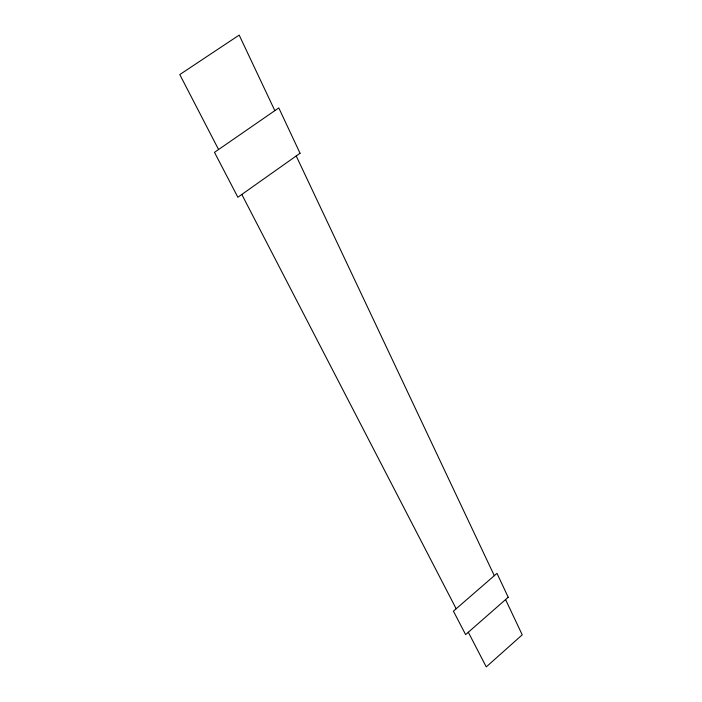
<?xml version="1.0" encoding="UTF-8"?>
<svg xmlns="http://www.w3.org/2000/svg" width="702" height="702" viewBox="0 0 702 702"><rect width="100%" height="100%" fill="white"/><g stroke="black" fill="none" stroke-linecap="round" stroke-linejoin="round"><path stroke-width="1.05" d="M218.568 149.535L179.782 74.57L239.18 35.1L274.833 110.644M241.813 194.454L456.177 608.766M468.322 632.248L486.258 666.9L522.218 634.836L505.572 599.569M296.218 155.967L494.305 575.684M508.204 597.262L465.628 634.608L453.422 611.152L496.998 573.35L508.204 597.262M300.044 153.255L237.864 197.244L214.487 152.352L278.782 107.915L300.044 153.255"/></g></svg>
